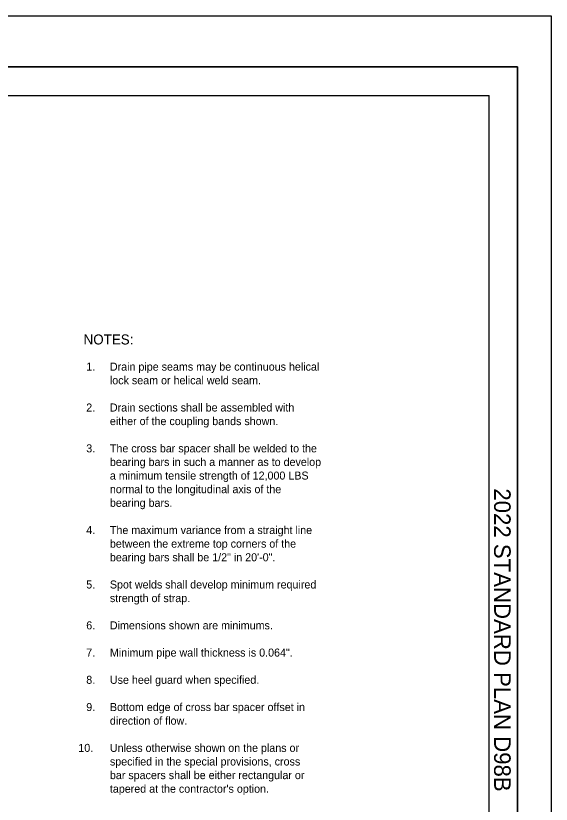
# Model space of a CAD drawing. Extents: x -894 to 866, y -476 to 714.
# Drawn here: x 398 to 866, y 24 to 714 of the extents above; entities that cross this region are included whole.
import ezdxf

# ---------------------------------------------------------------- set-up
doc = ezdxf.new("R2010")
doc.units = 0
doc.layers.add('10 Sheet Format', color=7, linetype='Continuous')
doc.layers.add('57 Undefined', color=7, linetype='Continuous')

msp = doc.modelspace()

# ---------------------------------------------------------------- linework, layer by layer
at = {"layer": '10 Sheet Format'}
for p, q in [((-863.43, 668.96), (836.58, 668.96)), ((836.58, 668.96), (836.58, -431.04)), ((-813.45, 643.96), (811.55, 643.96)), ((811.55, -406.04), (811.55, 643.96))]:
    msp.add_line(p, q, dxfattribs=at)
for points in [[(-894.04, 713.56), (865.96, 713.56), (865.96, -476.44), (-894.04, -476.44)], [(-863.43, -431.04), (836.58, -431.04), (836.58, 668.96), (-863.43, 668.96)]]:
    msp.add_lwpolyline(points, close=True, dxfattribs=at)

# ---------------------------------------------------------------- texts
msp.add_text('2022 STANDARD PLAN D98B', height=14.5, rotation=270, dxfattribs=at).set_placement((815.95, 300.55))
at = {"layer": '57 Undefined'}
for s, height, p in [('NOTES:', 8.75, (456.93, 426.28)), ('1.', 7, (459.25, 403.4)), ('Drain pipe seams may be continuous helical', 7, (479.93, 403.4)), ('lock seam or helical weld seam.', 7, (479.93, 391.5)), ('2.', 7, (459.25, 367.7)), ('Drain sections shall be assembled with', 7, (479.93, 367.7)), ('either of the coupling bands shown.', 7, (479.93, 355.8)), ('3.', 7, (459.25, 332)), ('The cross bar spacer shall be welded to the', 7, (479.93, 332)), ('bearing bars in such a manner as to develop', 7, (479.93, 320.1)), ('a minimum tensile strength of 12,000 LBS', 7, (479.93, 308.2)), ('normal to the longitudinal axis of the', 7, (479.93, 296.3)), ('bearing bars.', 7, (479.93, 284.4)), ('4.', 7, (459.25, 260.6)), ('The maximum variance from a straight line', 7, (479.93, 260.6)), ('between the extreme top corners of the', 7, (479.93, 248.7)), ('bearing bars shall be 1/2" in 20\'-0".', 7, (479.93, 236.8)), ('5.', 7, (459.25, 213)), ('Spot welds shall develop minimum required', 7, (479.93, 213)), ('strength of strap.', 7, (479.93, 201.1)), ('6.', 7, (459.25, 177.3)), ('Dimensions shown are minimums.', 7, (479.93, 177.3)), ('7.', 7, (459.25, 153.5)), ('Minimum pipe wall thickness is 0.064".', 7, (479.93, 153.5)), ('8.', 7, (459.25, 129.7)), ('Use heel guard when specified.', 7, (479.93, 129.7)), ('9.', 7, (459.25, 105.9)), ('Bottom edge of cross bar spacer offset in', 7, (479.93, 105.9)), ('direction of flow.', 7, (479.93, 94)), ('10.', 7, (452.32, 70.2)), ('Unless otherwise shown on the plans or', 7, (479.93, 70.2)), ('specified in the special provisions, cross', 7, (479.93, 58.3)), ('bar spacers shall be either rectangular or', 7, (479.93, 46.4)), ("tapered at the contractor's option.", 7, (479.93, 34.5))]:
    msp.add_text(s, height=height, dxfattribs=at).set_placement(p)

doc.saveas('drawing.dxf')
